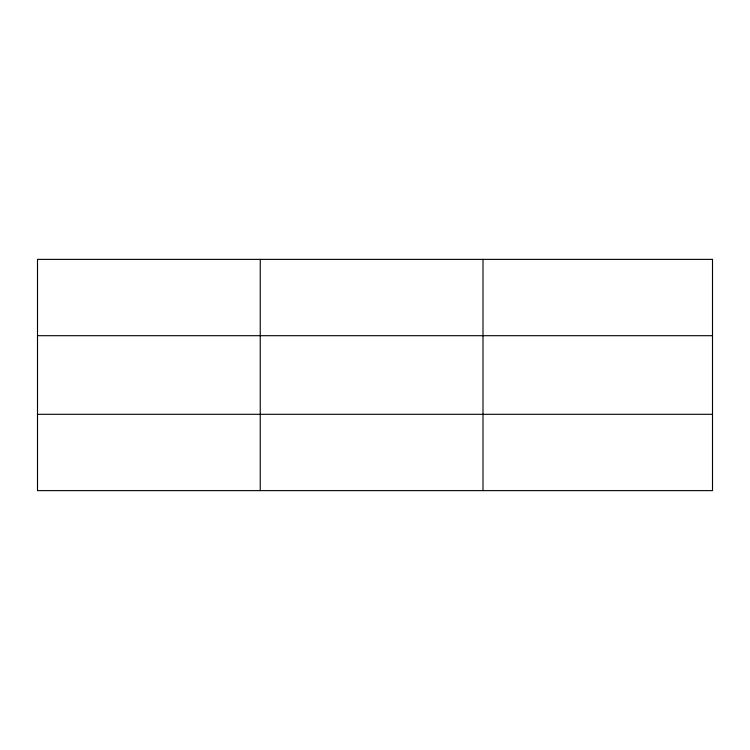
<?xml version="1.0" encoding="UTF-8"?>
<svg xmlns="http://www.w3.org/2000/svg" width="750" height="750" viewBox="0 0 750 750"><rect width="100%" height="100%" fill="white"/><g stroke="black" fill="none" stroke-linecap="round" stroke-linejoin="round"><path stroke-width="1.12" d="M260.25 490.622L260.25 259.378M483 490.622L483 259.378M37.5 335.691L712.5 335.691M37.5 414.309L712.5 414.309M712.5 259.378L712.5 490.622L37.5 490.622L37.5 259.378L712.5 259.378"/></g></svg>
